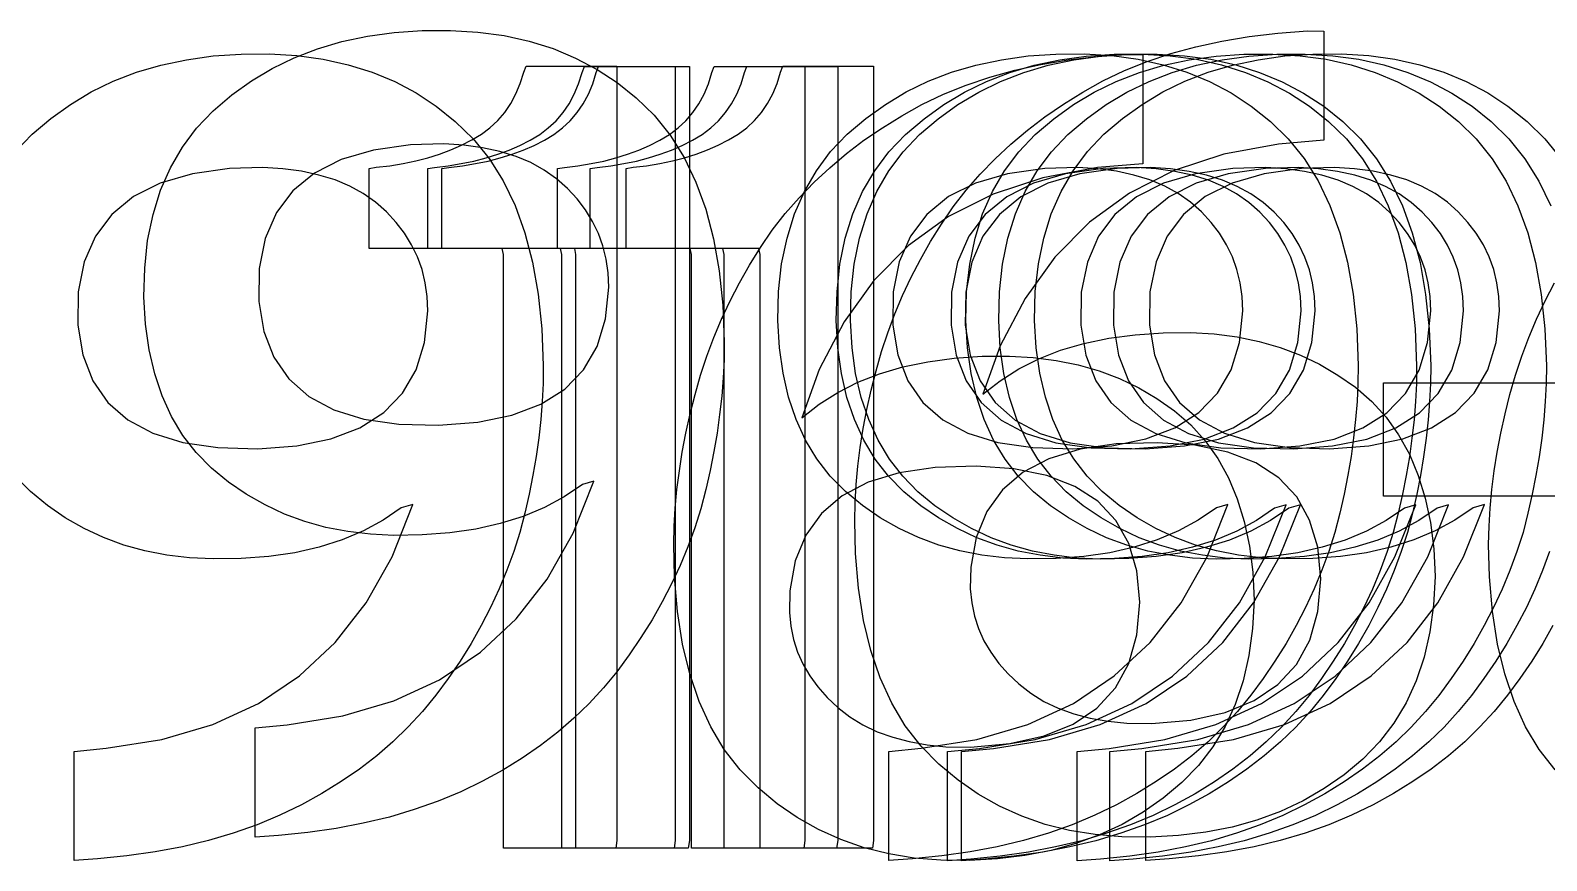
# Model space of a CAD drawing. Extents: x 1 to 47.7, y 0.2 to 35.
# Drawn here: x 42.5226 to 42.6546, y 8.5865 to 8.6587 of the extents above; entities that cross this region are included whole.
import ezdxf

# ---------------------------------------------------------------- set-up
doc = ezdxf.new("R2010")
doc.units = 0
doc.header["$MEASUREMENT"] = 0
for name, color, linetype in [('5_1___24__TARGET_LEDS___12', 7, 'CONTINUOUS'), ('6_2___8__INDEPENDENT_INPUT', 7, 'CONTINUOUS'), ('6_3___8__OPTOISO_INDEPENDE', 7, 'CONTINUOUS'), ('6_4___24__OPTOISO_INDEPEND', 7, 'CONTINUOUS'), ('6_5___8__INDEPENDENT_INPUT', 7, 'CONTINUOUS'), ('6_6___8__INDEPENDENT_INPUT', 7, 'CONTINUOUS'), ('6_7___8__OPTOISO_INDEPENDE', 7, 'CONTINUOUS'), ('6_8___8__OPTOISO_INDEPENDE', 7, 'CONTINUOUS')]:
    doc.layers.add(name, color=color, linetype=linetype)

msp = doc.modelspace()

# ---------------------------------------------------------------- linework, layer by layer
at = {"layer": '5_1___24__TARGET_LEDS___12'}
msp.add_lwpolyline([(42.65486, 8.61337), (42.65426, 8.61172), (42.65358, 8.6101), (42.65284, 8.6085), (42.65202, 8.60692), (42.65113, 8.60536), (42.65018, 8.60383), (42.64915, 8.60231), (42.64807, 8.60084), (42.64691, 8.59944), (42.64567, 8.59809), (42.64434, 8.59681), (42.64292, 8.59559), (42.64142, 8.59443), (42.63982, 8.59333), (42.63814, 8.5923), (42.63637, 8.59133), (42.63449, 8.59041), (42.63251, 8.58958), (42.63044, 8.58885), (42.62827, 8.58821), (42.626, 8.58767), (42.62363, 8.58721), (42.62116, 8.58686), (42.6186, 8.58659), (42.61656, 8.58647), (42.61656, 8.58698), (42.61656, 8.58802), (42.61656, 8.58944), (42.61656, 8.59106), (42.61656, 8.59269), (42.61656, 8.59417), (42.61656, 8.59532), (42.61656, 8.59596), (42.61936, 8.59623), (42.62422, 8.597), (42.62864, 8.59831), (42.63263, 8.60015), (42.63619, 8.60253), (42.63931, 8.60545), (42.642, 8.60891), (42.64425, 8.6129), (42.64607, 8.61743), (42.64507, 8.61715), (42.64348, 8.61607), (42.64176, 8.61515), (42.6399, 8.61437), (42.63791, 8.61374), (42.63578, 8.61326), (42.63352, 8.61293), (42.63112, 8.61275), (42.62867, 8.61271), (42.62662, 8.6128), (42.62464, 8.61304), (42.62273, 8.61341), (42.62089, 8.61392), (42.61913, 8.61457), (42.61743, 8.61536), (42.61581, 8.61629), (42.61425, 8.61736), (42.61277, 8.61856), (42.61145, 8.61992), (42.61029, 8.62141), (42.6093, 8.62306), (42.60848, 8.62485), (42.60783, 8.62678), (42.60734, 8.62886), (42.60703, 8.63109), (42.60689, 8.63346), (42.60695, 8.63598), (42.60722, 8.63838), (42.60768, 8.64063), (42.60834, 8.64274), (42.60919, 8.64469), (42.61024, 8.6465), (42.61148, 8.64816), (42.61291, 8.64967), (42.61453, 8.65103), (42.61625, 8.65227), (42.61806, 8.65335), (42.61998, 8.65428), (42.622, 8.65505), (42.62412, 8.65568), (42.62634, 8.65615), (42.62867, 8.65647), (42.6311, 8.65664), (42.63359, 8.65666), (42.63598, 8.65651), (42.63826, 8.6562), (42.64044, 8.65571), (42.64251, 8.65506), (42.64448, 8.65425), (42.64635, 8.65326), (42.64811, 8.65211), (42.64977, 8.65079), (42.65132, 8.64928), (42.65272, 8.64755), (42.65393, 8.64561), (42.65496, 8.64346)], dxfattribs=at)
for points in [[(42.58299, 8.58755), (42.58299, 8.58955), (42.58299, 8.59486), (42.58299, 8.60246), (42.58299, 8.61134), (42.58299, 8.62047), (42.58299, 8.62884), (42.58299, 8.63543), (42.58299, 8.63921), (42.58288, 8.63973), (42.58203, 8.63973), (42.58056, 8.63973), (42.57868, 8.63973), (42.57664, 8.63973), (42.57465, 8.63973), (42.57295, 8.63973), (42.57176, 8.63973), (42.57132, 8.63973), (42.57132, 8.64), (42.57132, 8.64071), (42.57132, 8.64174), (42.57132, 8.64293), (42.57132, 8.64416), (42.57132, 8.64529), (42.57132, 8.64618), (42.57132, 8.64669), (42.57192, 8.6468), (42.5731, 8.64694), (42.57424, 8.64712), (42.57534, 8.64735), (42.5764, 8.64762), (42.57742, 8.64794), (42.5784, 8.6483), (42.57934, 8.64871), (42.58024, 8.64917), (42.58107, 8.64966), (42.58182, 8.65023), (42.58249, 8.65086), (42.5831, 8.65156), (42.58363, 8.65233), (42.58408, 8.65317), (42.58446, 8.65408), (42.58476, 8.65506), (42.58496, 8.65557), (42.58554, 8.65557), (42.58655, 8.65557), (42.58783, 8.65557), (42.58923, 8.65557), (42.59059, 8.65557), (42.59175, 8.65557), (42.59256, 8.65557), (42.59287, 8.65557), (42.59287, 8.65297), (42.59287, 8.64605), (42.59287, 8.63613), (42.59287, 8.62456), (42.59287, 8.61265), (42.59287, 8.60174), (42.59287, 8.59316), (42.59287, 8.58823), (42.59277, 8.58755), (42.59205, 8.58755), (42.59081, 8.58755), (42.58922, 8.58755), (42.5875, 8.58755), (42.58582, 8.58755), (42.58438, 8.58755), (42.58337, 8.58755)], [(42.64737, 8.6343), (42.64731, 8.63555), (42.64714, 8.63675), (42.64686, 8.63789), (42.64647, 8.63899), (42.64597, 8.64004), (42.64535, 8.64104), (42.64462, 8.642), (42.64378, 8.6429), (42.64282, 8.64375), (42.64176, 8.6445), (42.64058, 8.64514), (42.63929, 8.64568), (42.63789, 8.64612), (42.63638, 8.64644), (42.63475, 8.64666), (42.63301, 8.64678), (42.63012, 8.64669), (42.62687, 8.64623), (42.62408, 8.64541), (42.62174, 8.64423), (42.61986, 8.6427), (42.61843, 8.6408), (42.61745, 8.63855), (42.61693, 8.63595), (42.61689, 8.63307), (42.61732, 8.63046), (42.6182, 8.62822), (42.6195, 8.62633), (42.62124, 8.62481), (42.62342, 8.62364), (42.62603, 8.62284), (42.62908, 8.6224), (42.63256, 8.62231), (42.63597, 8.62256), (42.63894, 8.62316), (42.64146, 8.62413), (42.64354, 8.62545), (42.64516, 8.62713), (42.64634, 8.62916), (42.64708, 8.63156)]]:
    msp.add_lwpolyline(points, close=True, dxfattribs=at)
at = {"layer": '6_2___8__INDEPENDENT_INPUT'}
for points in [[(42.64328, 8.62954), (42.64326, 8.62799), (42.64318, 8.62642), (42.64306, 8.62483), (42.64288, 8.62323), (42.64266, 8.62162), (42.64238, 8.61999), (42.64206, 8.61835), (42.64168, 8.6167), (42.64125, 8.61503), (42.64071, 8.61337), (42.64011, 8.61172), (42.63944, 8.6101), (42.63869, 8.6085), (42.63787, 8.60692), (42.63699, 8.60536), (42.63603, 8.60383), (42.635, 8.60231), (42.63392, 8.60084), (42.63277, 8.59944), (42.63152, 8.59809), (42.63019, 8.59681), (42.62878, 8.59559), (42.62727, 8.59443), (42.62568, 8.59333), (42.62399, 8.5923), (42.62222, 8.59133), (42.62034, 8.59041), (42.61837, 8.58958), (42.61629, 8.58885), (42.61412, 8.58821), (42.61185, 8.58767), (42.60948, 8.58721), (42.60702, 8.58686), (42.60445, 8.58659), (42.60242, 8.58647), (42.60242, 8.58698), (42.60242, 8.58802), (42.60242, 8.58944), (42.60242, 8.59106), (42.60242, 8.59269), (42.60242, 8.59417), (42.60242, 8.59532), (42.60242, 8.59596), (42.60521, 8.59623), (42.61007, 8.597), (42.6145, 8.59831), (42.61849, 8.60015), (42.62204, 8.60253), (42.62517, 8.60545), (42.62785, 8.60891), (42.6301, 8.6129), (42.63192, 8.61743), (42.63092, 8.61715), (42.62934, 8.61607), (42.62762, 8.61515), (42.62576, 8.61437), (42.62376, 8.61374), (42.62164, 8.61326), (42.61937, 8.61293), (42.61698, 8.61275), (42.61452, 8.61271), (42.61247, 8.6128), (42.61049, 8.61304), (42.60858, 8.61341), (42.60675, 8.61392), (42.60498, 8.61457), (42.60329, 8.61536), (42.60166, 8.61629), (42.60011, 8.61736), (42.59863, 8.61856), (42.5973, 8.61992), (42.59614, 8.62141), (42.59515, 8.62306), (42.59433, 8.62485), (42.59368, 8.62678), (42.5932, 8.62886), (42.59288, 8.63109), (42.59274, 8.63346), (42.59281, 8.63598), (42.59307, 8.63838), (42.59353, 8.64063), (42.59419, 8.64274), (42.59504, 8.64469), (42.59609, 8.6465), (42.59733, 8.64816), (42.59877, 8.64967), (42.60039, 8.65103), (42.6021, 8.65227), (42.60391, 8.65335), (42.60583, 8.65428), (42.60785, 8.65505), (42.60997, 8.65568), (42.6122, 8.65615), (42.61452, 8.65647), (42.61696, 8.65664), (42.61945, 8.65666), (42.62183, 8.65651), (42.62411, 8.6562), (42.62629, 8.65571), (42.62837, 8.65506), (42.63034, 8.65425), (42.6322, 8.65326), (42.63396, 8.65211), (42.63562, 8.65079), (42.63718, 8.64928), (42.63857, 8.64755), (42.63978, 8.64561), (42.64082, 8.64346), (42.64167, 8.6411), (42.64234, 8.63853), (42.64284, 8.63574), (42.64315, 8.63275)], [(42.56885, 8.58755), (42.56885, 8.58955), (42.56885, 8.59486), (42.56885, 8.60246), (42.56885, 8.61134), (42.56885, 8.62047), (42.56885, 8.62884), (42.56885, 8.63543), (42.56885, 8.63921), (42.56873, 8.63973), (42.56788, 8.63973), (42.56641, 8.63973), (42.56454, 8.63973), (42.56249, 8.63973), (42.56051, 8.63973), (42.5588, 8.63973), (42.55762, 8.63973), (42.55717, 8.63973), (42.55717, 8.64), (42.55717, 8.64071), (42.55717, 8.64174), (42.55717, 8.64293), (42.55717, 8.64416), (42.55717, 8.64529), (42.55717, 8.64618), (42.55717, 8.64669), (42.55777, 8.6468), (42.55896, 8.64694), (42.56009, 8.64712), (42.56119, 8.64735), (42.56225, 8.64762), (42.56327, 8.64794), (42.56425, 8.6483), (42.56519, 8.64871), (42.56609, 8.64917), (42.56692, 8.64966), (42.56767, 8.65023), (42.56835, 8.65086), (42.56895, 8.65156), (42.56948, 8.65233), (42.56993, 8.65317), (42.57031, 8.65408), (42.57061, 8.65506), (42.57081, 8.65557), (42.57139, 8.65557), (42.5724, 8.65557), (42.57368, 8.65557), (42.57508, 8.65557), (42.57644, 8.65557), (42.5776, 8.65557), (42.57842, 8.65557), (42.57872, 8.65557), (42.57872, 8.65297), (42.57872, 8.64605), (42.57872, 8.63613), (42.57872, 8.62456), (42.57872, 8.61265), (42.57872, 8.60174), (42.57872, 8.59316), (42.57872, 8.58823), (42.57862, 8.58755), (42.57791, 8.58755), (42.57666, 8.58755), (42.57508, 8.58755), (42.57335, 8.58755), (42.57167, 8.58755), (42.57023, 8.58755), (42.56923, 8.58755)], [(42.63322, 8.6343), (42.63316, 8.63555), (42.633, 8.63675), (42.63272, 8.63789), (42.63233, 8.63899), (42.63182, 8.64004), (42.6312, 8.64104), (42.63047, 8.642), (42.62963, 8.6429), (42.62868, 8.64375), (42.62761, 8.6445), (42.62644, 8.64514), (42.62515, 8.64568), (42.62375, 8.64612), (42.62223, 8.64644), (42.6206, 8.64666), (42.61886, 8.64678), (42.61597, 8.64669), (42.61272, 8.64623), (42.60993, 8.64541), (42.6076, 8.64423), (42.60571, 8.6427), (42.60428, 8.6408), (42.60331, 8.63855), (42.60278, 8.63595), (42.60274, 8.63307), (42.60318, 8.63046), (42.60405, 8.62822), (42.60536, 8.62633), (42.6071, 8.62481), (42.60927, 8.62364), (42.61188, 8.62284), (42.61493, 8.6224), (42.61841, 8.62231), (42.62183, 8.62256), (42.62479, 8.62316), (42.62731, 8.62413), (42.62939, 8.62545), (42.63102, 8.62713), (42.6322, 8.62916), (42.63293, 8.63156)]]:
    msp.add_lwpolyline(points, close=True, dxfattribs=at)
at = {"layer": '6_3___8__OPTOISO_INDEPENDE'}
for points in [[(42.58299, 8.63161), (42.58297, 8.63005), (42.58289, 8.62848), (42.58277, 8.62689), (42.58259, 8.6253), (42.58237, 8.62368), (42.58209, 8.62206), (42.58177, 8.62042), (42.5814, 8.61876), (42.58096, 8.61709), (42.58042, 8.61543), (42.57982, 8.61378), (42.57915, 8.61216), (42.5784, 8.61056), (42.57759, 8.60898), (42.5767, 8.60743), (42.57574, 8.60589), (42.57471, 8.60438), (42.57363, 8.6029), (42.57248, 8.6015), (42.57123, 8.60015), (42.5699, 8.59887), (42.56849, 8.59765), (42.56698, 8.59649), (42.56539, 8.5954), (42.5637, 8.59436), (42.56193, 8.59339), (42.56006, 8.59247), (42.55808, 8.59164), (42.556, 8.59091), (42.55383, 8.59027), (42.55156, 8.58973), (42.54919, 8.58928), (42.54673, 8.58892), (42.54417, 8.58865), (42.54213, 8.58853), (42.54213, 8.58904), (42.54213, 8.59009), (42.54213, 8.5915), (42.54213, 8.59312), (42.54213, 8.59475), (42.54213, 8.59623), (42.54213, 8.59738), (42.54213, 8.59803), (42.54492, 8.5983), (42.54978, 8.59906), (42.55421, 8.60037), (42.5582, 8.60221), (42.56175, 8.6046), (42.56488, 8.60751), (42.56756, 8.61097), (42.56982, 8.61496), (42.57163, 8.61949), (42.57064, 8.61921), (42.56905, 8.61813), (42.56733, 8.61721), (42.56547, 8.61643), (42.56348, 8.6158), (42.56135, 8.61532), (42.55908, 8.61499), (42.55669, 8.61481), (42.55423, 8.61477), (42.55218, 8.61487), (42.5502, 8.6151), (42.54829, 8.61547), (42.54646, 8.61598), (42.54469, 8.61663), (42.543, 8.61742), (42.54137, 8.61835), (42.53982, 8.61942), (42.53834, 8.62062), (42.53701, 8.62198), (42.53585, 8.62347), (42.53486, 8.62512), (42.53404, 8.62691), (42.53339, 8.62884), (42.53291, 8.63092), (42.5326, 8.63315), (42.53245, 8.63553), (42.53252, 8.63804), (42.53278, 8.64044), (42.53325, 8.64269), (42.5339, 8.6448), (42.53476, 8.64675), (42.5358, 8.64856), (42.53704, 8.65022), (42.53848, 8.65173), (42.5401, 8.6531), (42.54181, 8.65433), (42.54362, 8.65541), (42.54554, 8.65634), (42.54756, 8.65711), (42.54968, 8.65774), (42.55191, 8.65821), (42.55424, 8.65853), (42.55667, 8.6587), (42.55916, 8.65872), (42.56154, 8.65857), (42.56382, 8.65826), (42.566, 8.65778), (42.56808, 8.65713), (42.57005, 8.65631), (42.57191, 8.65532), (42.57367, 8.65417), (42.57533, 8.65285), (42.57689, 8.65134), (42.57828, 8.64961), (42.57949, 8.64767), (42.58053, 8.64552), (42.58138, 8.64316), (42.58205, 8.64059), (42.58255, 8.6378), (42.58286, 8.63481)], [(42.6449, 8.61119), (42.64476, 8.60871), (42.64444, 8.60637), (42.64393, 8.60417), (42.64324, 8.60211), (42.64236, 8.6002), (42.64129, 8.59843), (42.64004, 8.5968), (42.6386, 8.59531), (42.63698, 8.59395), (42.63524, 8.59274), (42.63339, 8.59167), (42.63144, 8.59076), (42.62938, 8.59), (42.62722, 8.5894), (42.62494, 8.58896), (42.62256, 8.58866), (42.62007, 8.58853), (42.61761, 8.58855), (42.6153, 8.58874), (42.61307, 8.5891), (42.61094, 8.58963), (42.60891, 8.59034), (42.60696, 8.59121), (42.60511, 8.59226), (42.60335, 8.59347), (42.60169, 8.59486), (42.60013, 8.59642), (42.59875, 8.5982), (42.59757, 8.60018), (42.59656, 8.60237), (42.59575, 8.60476), (42.59512, 8.60737), (42.59467, 8.61018), (42.59442, 8.6132), (42.59435, 8.61603), (42.59439, 8.6176), (42.59448, 8.6192), (42.59463, 8.6208), (42.59484, 8.62243), (42.5951, 8.62407), (42.59541, 8.62572), (42.59578, 8.6274), (42.59621, 8.62908), (42.59669, 8.63077), (42.59723, 8.63241), (42.59784, 8.63404), (42.59852, 8.63565), (42.59926, 8.63723), (42.60008, 8.63879), (42.60096, 8.64034), (42.60191, 8.64186), (42.60292, 8.64335), (42.60405, 8.64481), (42.60527, 8.64621), (42.60657, 8.64755), (42.60794, 8.64883), (42.60939, 8.65004), (42.61092, 8.6512), (42.61253, 8.6523), (42.61421, 8.65334), (42.61597, 8.65432), (42.61784, 8.65522), (42.61981, 8.65601), (42.62188, 8.6567), (42.62406, 8.6573), (42.62633, 8.65779), (42.62871, 8.65818), (42.63119, 8.65848), (42.63378, 8.65867), (42.63521, 8.65865), (42.63521, 8.65801), (42.63521, 8.65686), (42.63521, 8.65538), (42.63521, 8.65375), (42.63521, 8.65213), (42.63521, 8.65071), (42.63521, 8.64967), (42.63521, 8.64916), (42.63126, 8.64883), (42.6265, 8.64795), (42.62217, 8.64652), (42.61827, 8.64455), (42.61481, 8.64204), (42.61178, 8.63899), (42.60919, 8.6354), (42.60703, 8.63126), (42.60552, 8.62706), (42.60701, 8.62823), (42.60863, 8.62926), (42.61039, 8.63015), (42.61228, 8.63089), (42.61431, 8.63148), (42.61647, 8.63194), (42.61876, 8.63224), (42.6212, 8.63241), (42.62358, 8.63242), (42.62566, 8.6323), (42.62766, 8.63205), (42.62957, 8.63166), (42.63141, 8.63113), (42.63316, 8.63047), (42.63484, 8.62967), (42.63643, 8.62873), (42.63795, 8.62766), (42.63937, 8.62643), (42.64062, 8.62505), (42.64172, 8.62351), (42.64266, 8.62183), (42.64343, 8.62), (42.64404, 8.61802), (42.64449, 8.61589), (42.64477, 8.61361)], [(42.57293, 8.63637), (42.57287, 8.63761), (42.57271, 8.63881), (42.57243, 8.63996), (42.57204, 8.64105), (42.57153, 8.6421), (42.57092, 8.64311), (42.57019, 8.64406), (42.56934, 8.64497), (42.56839, 8.64581), (42.56732, 8.64656), (42.56615, 8.64721), (42.56486, 8.64774), (42.56346, 8.64818), (42.56194, 8.6485), (42.56031, 8.64873), (42.55858, 8.64884), (42.55568, 8.64875), (42.55244, 8.64829), (42.54964, 8.64747), (42.54731, 8.64629), (42.54542, 8.64476), (42.54399, 8.64287), (42.54302, 8.64062), (42.5425, 8.63801), (42.54245, 8.63513), (42.54289, 8.63252), (42.54376, 8.63028), (42.54507, 8.6284), (42.54681, 8.62687), (42.54899, 8.62571), (42.5516, 8.6249), (42.55464, 8.62446), (42.55812, 8.62437), (42.56154, 8.62462), (42.5645, 8.62523), (42.56703, 8.62619), (42.5691, 8.62751), (42.57073, 8.62919), (42.57191, 8.63122), (42.57264, 8.63362)], [(42.63493, 8.611), (42.63467, 8.61374), (42.63397, 8.61611), (42.63284, 8.61813), (42.63128, 8.61979), (42.62928, 8.62109), (42.62684, 8.62203), (42.62398, 8.62262), (42.62068, 8.62284), (42.61713, 8.62273), (42.61398, 8.62227), (42.61127, 8.62145), (42.60902, 8.62027), (42.60721, 8.61874), (42.60585, 8.61685), (42.60493, 8.6146), (42.60446, 8.612), (42.60442, 8.61011), (42.60454, 8.60891), (42.60479, 8.60776), (42.60514, 8.60666), (42.60561, 8.6056), (42.6062, 8.6046), (42.6069, 8.60364), (42.60772, 8.60272), (42.60865, 8.60185), (42.60969, 8.60104), (42.61083, 8.60033), (42.61207, 8.59974), (42.61342, 8.59925), (42.61486, 8.59888), (42.61641, 8.59861), (42.61806, 8.59844), (42.62019, 8.59841), (42.62363, 8.59871), (42.62661, 8.59937), (42.62913, 8.6004), (42.6312, 8.60179), (42.63282, 8.60355), (42.63398, 8.60567), (42.63468, 8.60815)]]:
    msp.add_lwpolyline(points, close=True, dxfattribs=at)
at = {"layer": '6_4___24__OPTOISO_INDEPEND'}
for points in [[(42.52128, 8.64817), (42.52272, 8.64968), (42.52434, 8.65105), (42.52605, 8.65228), (42.52786, 8.65336), (42.52978, 8.65429), (42.5318, 8.65507), (42.53392, 8.65569), (42.53615, 8.65616), (42.53847, 8.65649), (42.54091, 8.65666), (42.5434, 8.65667), (42.54578, 8.65652), (42.54806, 8.65621), (42.55024, 8.65573), (42.55232, 8.65508), (42.55429, 8.65426), (42.55615, 8.65328), (42.55791, 8.65212), (42.55957, 8.6508), (42.56113, 8.64929), (42.56252, 8.64756), (42.56373, 8.64563), (42.56477, 8.64347), (42.56562, 8.64111), (42.56629, 8.63854), (42.56679, 8.63576), (42.5671, 8.63276), (42.56723, 8.62956), (42.56721, 8.628), (42.56713, 8.62643), (42.56701, 8.62485), (42.56683, 8.62325), (42.56661, 8.62163), (42.56633, 8.62001), (42.56601, 8.61837), (42.56563, 8.61671), (42.5652, 8.61504), (42.56466, 8.61338), (42.56406, 8.61174), (42.56339, 8.61011), (42.56264, 8.60851), (42.56182, 8.60693), (42.56094, 8.60538), (42.55998, 8.60384), (42.55895, 8.60233), (42.55787, 8.60086), (42.55672, 8.59945), (42.55547, 8.59811), (42.55414, 8.59682), (42.55273, 8.5956), (42.55122, 8.59444), (42.54963, 8.59335), (42.54794, 8.59231), (42.54617, 8.59134), (42.54429, 8.59042), (42.54232, 8.5896), (42.54024, 8.58886), (42.53807, 8.58823), (42.5358, 8.58768), (42.53343, 8.58723), (42.53097, 8.58688), (42.52841, 8.58662), (42.52637, 8.5865), (42.52637, 8.587), (42.52637, 8.58805), (42.52637, 8.58947), (42.52637, 8.59108), (42.52637, 8.59271), (42.52637, 8.59419), (42.52637, 8.59533), (42.52637, 8.59598), (42.52916, 8.59625), (42.53402, 8.59701), (42.53845, 8.59832), (42.54244, 8.60016), (42.54599, 8.60254), (42.54912, 8.60546), (42.5518, 8.60892), (42.55406, 8.61291), (42.55587, 8.61745), (42.55487, 8.61716), (42.55329, 8.61609), (42.55157, 8.61516), (42.54971, 8.61438), (42.54771, 8.61375), (42.54559, 8.61327), (42.54332, 8.61294), (42.54093, 8.61276), (42.53847, 8.61273), (42.53642, 8.61282), (42.53444, 8.61305), (42.53253, 8.61342), (42.5307, 8.61393), (42.52893, 8.61458), (42.52724, 8.61537), (42.52561, 8.6163), (42.52406, 8.61737), (42.52258, 8.61858), (42.52125, 8.61993)], [(42.64039, 8.61819), (42.64039, 8.62805), (42.66393, 8.62805), (42.66393, 8.61819), (42.64039, 8.61819)]]:
    msp.add_lwpolyline(points, dxfattribs=at)
for points in [[(42.62914, 8.60914), (42.629, 8.60666), (42.62868, 8.60432), (42.62817, 8.60212), (42.62748, 8.60006), (42.6266, 8.59815), (42.62553, 8.59638), (42.62428, 8.59475), (42.62284, 8.59326), (42.62122, 8.59191), (42.61948, 8.59069), (42.61763, 8.58962), (42.61568, 8.58872), (42.61362, 8.58796), (42.61146, 8.58736), (42.60918, 8.58692), (42.6068, 8.58663), (42.60431, 8.58649), (42.60185, 8.58651), (42.59954, 8.5867), (42.59731, 8.58706), (42.59518, 8.58759), (42.59314, 8.5883), (42.5912, 8.58917), (42.58935, 8.59022), (42.58759, 8.59143), (42.58593, 8.59282), (42.58437, 8.59438), (42.58299, 8.59615), (42.58181, 8.59813), (42.5808, 8.60032), (42.57999, 8.60272), (42.57936, 8.60532), (42.57891, 8.60814), (42.57866, 8.61116), (42.57859, 8.61399), (42.57863, 8.61557), (42.57872, 8.61715), (42.57887, 8.61876), (42.57908, 8.62038), (42.57934, 8.62202), (42.57965, 8.62368), (42.58002, 8.62535), (42.58045, 8.62704), (42.58093, 8.62872), (42.58147, 8.63037), (42.58208, 8.63199), (42.58276, 8.6336), (42.5835, 8.63519), (42.58432, 8.63675), (42.5852, 8.63829), (42.58614, 8.63982), (42.58716, 8.64132), (42.58829, 8.64277), (42.58951, 8.64416), (42.59081, 8.6455), (42.59218, 8.64677), (42.59363, 8.64799), (42.59516, 8.64915), (42.59677, 8.65025), (42.59845, 8.65129), (42.60021, 8.65227), (42.60208, 8.65317), (42.60405, 8.65396), (42.60612, 8.65466), (42.6083, 8.65525), (42.61057, 8.65574), (42.61295, 8.65614), (42.61543, 8.65643), (42.61802, 8.65662), (42.61945, 8.65661), (42.61945, 8.65596), (42.61945, 8.65481), (42.61945, 8.65333), (42.61945, 8.6517), (42.61945, 8.65008), (42.61945, 8.64867), (42.61945, 8.64762), (42.61945, 8.64711), (42.6155, 8.64678), (42.61074, 8.6459), (42.60641, 8.64447), (42.60251, 8.64251), (42.59905, 8.64), (42.59602, 8.63694), (42.59343, 8.63335), (42.59126, 8.62922), (42.58976, 8.62501), (42.59125, 8.62619), (42.59287, 8.62721), (42.59463, 8.6281), (42.59652, 8.62884), (42.59855, 8.62944), (42.60071, 8.62989), (42.603, 8.6302), (42.60544, 8.63036), (42.60782, 8.63037), (42.6099, 8.63025), (42.6119, 8.63), (42.61381, 8.62961), (42.61565, 8.62908), (42.6174, 8.62842), (42.61908, 8.62762), (42.62067, 8.62668), (42.62219, 8.62561), (42.62361, 8.62439), (42.62486, 8.623), (42.62596, 8.62146), (42.6269, 8.61978), (42.62767, 8.61795), (42.62828, 8.61597), (42.62873, 8.61384), (42.62901, 8.61157)], [(42.55717, 8.63432), (42.55711, 8.63556), (42.55695, 8.63676), (42.55667, 8.63791), (42.55628, 8.63901), (42.55577, 8.64006), (42.55515, 8.64106), (42.55442, 8.64201), (42.55358, 8.64292), (42.55263, 8.64377), (42.55156, 8.64451), (42.55039, 8.64516), (42.5491, 8.6457), (42.5477, 8.64613), (42.54618, 8.64646), (42.54455, 8.64668), (42.54281, 8.64679), (42.53992, 8.6467), (42.53668, 8.64624), (42.53388, 8.64542), (42.53155, 8.64425), (42.52966, 8.64271), (42.52823, 8.64082), (42.52726, 8.63857), (42.52673, 8.63596), (42.52669, 8.63308), (42.52713, 8.63048), (42.528, 8.62823), (42.52931, 8.62635), (42.53105, 8.62482), (42.53322, 8.62366), (42.53583, 8.62285), (42.53888, 8.62241), (42.54236, 8.62232), (42.54578, 8.62257), (42.54874, 8.62318), (42.55126, 8.62414), (42.55334, 8.62546), (42.55497, 8.62714), (42.55615, 8.62918), (42.55688, 8.63157)], [(42.61917, 8.60895), (42.61891, 8.61169), (42.61821, 8.61406), (42.61708, 8.61608), (42.61551, 8.61774), (42.61352, 8.61904), (42.61108, 8.61998), (42.60822, 8.62057), (42.60492, 8.62079), (42.60137, 8.62068), (42.59822, 8.62022), (42.59551, 8.6194), (42.59326, 8.61822), (42.59145, 8.61669), (42.59009, 8.6148), (42.58917, 8.61255), (42.5887, 8.60995), (42.58866, 8.60806), (42.58878, 8.60687), (42.58903, 8.60571), (42.58938, 8.60461), (42.58985, 8.60355), (42.59044, 8.60255), (42.59114, 8.60159), (42.59196, 8.60068), (42.59289, 8.5998), (42.59393, 8.59899), (42.59507, 8.59829), (42.59631, 8.59769), (42.59766, 8.59721), (42.5991, 8.59683), (42.60065, 8.59656), (42.6023, 8.59639), (42.60443, 8.59636), (42.60787, 8.59666), (42.61085, 8.59733), (42.61337, 8.59835), (42.61544, 8.59975), (42.61706, 8.6015), (42.61822, 8.60362), (42.61892, 8.60611)]]:
    msp.add_lwpolyline(points, close=True, dxfattribs=at)
at = {"layer": '6_5___8__INDEPENDENT_INPUT'}
for points in [[(42.64452, 8.62954), (42.64449, 8.62799), (42.64442, 8.62642), (42.64429, 8.62483), (42.64412, 8.62323), (42.64389, 8.62162), (42.64362, 8.61999), (42.64329, 8.61835), (42.64292, 8.6167), (42.64248, 8.61503), (42.64195, 8.61337), (42.64134, 8.61172), (42.64067, 8.6101), (42.63992, 8.6085), (42.63911, 8.60692), (42.63822, 8.60536), (42.63727, 8.60383), (42.63624, 8.60231), (42.63516, 8.60084), (42.634, 8.59944), (42.63276, 8.59809), (42.63143, 8.59681), (42.63001, 8.59559), (42.6285, 8.59443), (42.62691, 8.59333), (42.62523, 8.5923), (42.62346, 8.59133), (42.62158, 8.59041), (42.6196, 8.58958), (42.61753, 8.58885), (42.61535, 8.58821), (42.61308, 8.58767), (42.61072, 8.58721), (42.60825, 8.58686), (42.60569, 8.58659), (42.60365, 8.58647), (42.60365, 8.58698), (42.60365, 8.58802), (42.60365, 8.58944), (42.60365, 8.59106), (42.60365, 8.59269), (42.60365, 8.59417), (42.60365, 8.59532), (42.60365, 8.59596), (42.60645, 8.59623), (42.61131, 8.597), (42.61573, 8.59831), (42.61972, 8.60015), (42.62328, 8.60253), (42.6264, 8.60545), (42.62909, 8.60891), (42.63134, 8.6129), (42.63316, 8.61743), (42.63216, 8.61715), (42.63057, 8.61607), (42.62885, 8.61515), (42.62699, 8.61437), (42.625, 8.61374), (42.62287, 8.61326), (42.62061, 8.61293), (42.61821, 8.61275), (42.61575, 8.61271), (42.6137, 8.6128), (42.61173, 8.61304), (42.60982, 8.61341), (42.60798, 8.61392), (42.60622, 8.61457), (42.60452, 8.61536), (42.6029, 8.61629), (42.60134, 8.61736), (42.59986, 8.61856), (42.59854, 8.61992), (42.59738, 8.62141), (42.59639, 8.62306), (42.59557, 8.62485), (42.59491, 8.62678), (42.59443, 8.62886), (42.59412, 8.63109), (42.59398, 8.63346), (42.59404, 8.63598), (42.59431, 8.63838), (42.59477, 8.64063), (42.59543, 8.64274), (42.59628, 8.64469), (42.59733, 8.6465), (42.59857, 8.64816), (42.6, 8.64967), (42.60162, 8.65103), (42.60333, 8.65227), (42.60515, 8.65335), (42.60706, 8.65428), (42.60908, 8.65505), (42.61121, 8.65568), (42.61343, 8.65615), (42.61576, 8.65647), (42.61819, 8.65664), (42.62068, 8.65666), (42.62307, 8.65651), (42.62535, 8.6562), (42.62753, 8.65571), (42.6296, 8.65506), (42.63157, 8.65425), (42.63344, 8.65326), (42.6352, 8.65211), (42.63685, 8.65079), (42.63841, 8.64928), (42.6398, 8.64755), (42.64102, 8.64561), (42.64205, 8.64346), (42.6429, 8.6411), (42.64358, 8.63853), (42.64407, 8.63574), (42.64439, 8.63275)], [(42.57008, 8.58755), (42.57008, 8.58955), (42.57008, 8.59486), (42.57008, 8.60246), (42.57008, 8.61134), (42.57008, 8.62047), (42.57008, 8.62884), (42.57008, 8.63543), (42.57008, 8.63921), (42.56997, 8.63973), (42.56912, 8.63973), (42.56765, 8.63973), (42.56577, 8.63973), (42.56373, 8.63973), (42.56174, 8.63973), (42.56004, 8.63973), (42.55885, 8.63973), (42.5584, 8.63973), (42.5584, 8.64), (42.5584, 8.64071), (42.5584, 8.64174), (42.5584, 8.64293), (42.5584, 8.64416), (42.5584, 8.64529), (42.5584, 8.64618), (42.5584, 8.64669), (42.55901, 8.6468), (42.56019, 8.64694), (42.56133, 8.64712), (42.56243, 8.64735), (42.56349, 8.64762), (42.56451, 8.64794), (42.56549, 8.6483), (42.56643, 8.64871), (42.56733, 8.64917), (42.56815, 8.64966), (42.5689, 8.65023), (42.56958, 8.65086), (42.57019, 8.65156), (42.57071, 8.65233), (42.57117, 8.65317), (42.57154, 8.65408), (42.57185, 8.65506), (42.57205, 8.65557), (42.57263, 8.65557), (42.57363, 8.65557), (42.57492, 8.65557), (42.57631, 8.65557), (42.57767, 8.65557), (42.57884, 8.65557), (42.57965, 8.65557), (42.57996, 8.65557), (42.57996, 8.65297), (42.57996, 8.64605), (42.57996, 8.63613), (42.57996, 8.62456), (42.57996, 8.61265), (42.57996, 8.60174), (42.57996, 8.59316), (42.57996, 8.58823), (42.57986, 8.58755), (42.57914, 8.58755), (42.5779, 8.58755), (42.57631, 8.58755), (42.57458, 8.58755), (42.5729, 8.58755), (42.57146, 8.58755), (42.57046, 8.58755)], [(42.63445, 8.6343), (42.6344, 8.63555), (42.63423, 8.63675), (42.63395, 8.63789), (42.63356, 8.63899), (42.63306, 8.64004), (42.63244, 8.64104), (42.63171, 8.642), (42.63087, 8.6429), (42.62991, 8.64375), (42.62885, 8.6445), (42.62767, 8.64514), (42.62638, 8.64568), (42.62498, 8.64612), (42.62347, 8.64644), (42.62184, 8.64666), (42.6201, 8.64678), (42.61721, 8.64669), (42.61396, 8.64623), (42.61117, 8.64541), (42.60883, 8.64423), (42.60695, 8.6427), (42.60552, 8.6408), (42.60454, 8.63855), (42.60402, 8.63595), (42.60398, 8.63307), (42.60441, 8.63046), (42.60528, 8.62822), (42.60659, 8.62633), (42.60833, 8.62481), (42.61051, 8.62364), (42.61312, 8.62284), (42.61616, 8.6224), (42.61965, 8.62231), (42.62306, 8.62256), (42.62603, 8.62316), (42.62855, 8.62413), (42.63062, 8.62545), (42.63225, 8.62713), (42.63343, 8.62916), (42.63417, 8.63156)]]:
    msp.add_lwpolyline(points, close=True, dxfattribs=at)
at = {"layer": '6_6___8__INDEPENDENT_INPUT'}
for points in [[(42.6382, 8.62956), (42.63817, 8.628), (42.6381, 8.62643), (42.63797, 8.62485), (42.6378, 8.62325), (42.63758, 8.62163), (42.6373, 8.62001), (42.63698, 8.61837), (42.6366, 8.61671), (42.63616, 8.61504), (42.63563, 8.61338), (42.63503, 8.61174), (42.63436, 8.61011), (42.63361, 8.60851), (42.6328, 8.60693), (42.63191, 8.60538), (42.63095, 8.60384), (42.62993, 8.60233), (42.62885, 8.60086), (42.62769, 8.59945), (42.62645, 8.59811), (42.62512, 8.59682), (42.6237, 8.5956), (42.62219, 8.59444), (42.6206, 8.59335), (42.61892, 8.59231), (42.61715, 8.59134), (42.61527, 8.59042), (42.61329, 8.5896), (42.61122, 8.58886), (42.60904, 8.58823), (42.60677, 8.58768), (42.6044, 8.58723), (42.60193, 8.58688), (42.59937, 8.58662), (42.59733, 8.5865), (42.59733, 8.587), (42.59733, 8.58805), (42.59733, 8.58947), (42.59733, 8.59108), (42.59733, 8.59271), (42.59733, 8.59419), (42.59733, 8.59533), (42.59733, 8.59598), (42.60013, 8.59625), (42.60499, 8.59701), (42.60942, 8.59832), (42.61341, 8.60016), (42.61696, 8.60254), (42.62009, 8.60546), (42.62277, 8.60892), (42.62503, 8.61291), (42.62685, 8.61745), (42.62585, 8.61716), (42.62426, 8.61609), (42.62254, 8.61516), (42.62068, 8.61438), (42.61869, 8.61375), (42.61656, 8.61327), (42.61429, 8.61294), (42.61189, 8.61276), (42.60943, 8.61273), (42.60739, 8.61282), (42.60541, 8.61305), (42.6035, 8.61342), (42.60167, 8.61393), (42.5999, 8.61458), (42.59821, 8.61537), (42.59658, 8.6163), (42.59503, 8.61737), (42.59355, 8.61858), (42.59222, 8.61993), (42.59106, 8.62143), (42.59007, 8.62307), (42.58925, 8.62486), (42.5886, 8.62679), (42.58812, 8.62888), (42.5878, 8.6311), (42.58766, 8.63348), (42.58772, 8.63599), (42.58799, 8.63839), (42.58846, 8.64065), (42.58911, 8.64275), (42.58997, 8.6447), (42.59101, 8.64651), (42.59225, 8.64817), (42.59369, 8.64968), (42.59531, 8.65105), (42.59702, 8.65228), (42.59883, 8.65336), (42.60075, 8.65429), (42.60277, 8.65507), (42.60489, 8.65569), (42.60712, 8.65616), (42.60945, 8.65649), (42.61188, 8.65666), (42.61437, 8.65667), (42.61675, 8.65652), (42.61903, 8.65621), (42.62121, 8.65573), (42.62328, 8.65508), (42.62525, 8.65426), (42.62712, 8.65328), (42.62888, 8.65212), (42.63055, 8.6508), (42.6321, 8.64929), (42.6335, 8.64756), (42.63471, 8.64563), (42.63574, 8.64347), (42.63659, 8.64111), (42.63726, 8.63854), (42.63775, 8.63576), (42.63807, 8.63276)], [(42.56377, 8.58757), (42.56377, 8.58956), (42.56377, 8.59487), (42.56377, 8.60247), (42.56377, 8.61135), (42.56377, 8.62048), (42.56377, 8.62885), (42.56377, 8.63543), (42.56377, 8.63921), (42.56366, 8.63973), (42.56281, 8.63973), (42.56134, 8.63973), (42.55946, 8.63973), (42.55741, 8.63973), (42.55542, 8.63973), (42.55372, 8.63973), (42.55253, 8.63973), (42.55208, 8.63973), (42.55208, 8.64), (42.55208, 8.64071), (42.55208, 8.64174), (42.55208, 8.64293), (42.55208, 8.64416), (42.55208, 8.64529), (42.55208, 8.64618), (42.55208, 8.64669), (42.55269, 8.64681), (42.55387, 8.64694), (42.55502, 8.64713), (42.55612, 8.64736), (42.55718, 8.64763), (42.5582, 8.64795), (42.55917, 8.64832), (42.56011, 8.64873), (42.56101, 8.64918), (42.56184, 8.64968), (42.56259, 8.65024), (42.56327, 8.65087), (42.56387, 8.65157), (42.5644, 8.65235), (42.56485, 8.65319), (42.56523, 8.6541), (42.56554, 8.65508), (42.56574, 8.6556), (42.56632, 8.6556), (42.56732, 8.6556), (42.5686, 8.6556), (42.57, 8.6556), (42.57136, 8.6556), (42.57252, 8.6556), (42.57333, 8.6556), (42.57364, 8.6556), (42.57364, 8.653), (42.57364, 8.64607), (42.57364, 8.63616), (42.57364, 8.62458), (42.57364, 8.61267), (42.57364, 8.60176), (42.57364, 8.59317), (42.57364, 8.58824), (42.57354, 8.58757), (42.57282, 8.58757), (42.57158, 8.58757), (42.57, 8.58757), (42.56827, 8.58757), (42.56659, 8.58757), (42.56516, 8.58757), (42.56415, 8.58757)], [(42.62815, 8.63432), (42.62809, 8.63556), (42.62792, 8.63676), (42.62764, 8.63791), (42.62725, 8.63901), (42.62674, 8.64006), (42.62613, 8.64106), (42.6254, 8.64201), (42.62456, 8.64292), (42.6236, 8.64377), (42.62253, 8.64451), (42.62136, 8.64516), (42.62006, 8.6457), (42.61866, 8.64613), (42.61715, 8.64646), (42.61553, 8.64668), (42.61379, 8.64679), (42.6109, 8.6467), (42.60765, 8.64624), (42.60486, 8.64542), (42.60252, 8.64425), (42.60063, 8.64271), (42.5992, 8.64082), (42.59823, 8.63857), (42.59771, 8.63596), (42.59767, 8.63308), (42.5981, 8.63048), (42.59897, 8.62823), (42.60028, 8.62635), (42.60202, 8.62482), (42.6042, 8.62366), (42.60681, 8.62285), (42.60985, 8.62241), (42.61334, 8.62232), (42.61675, 8.62257), (42.61971, 8.62318), (42.62223, 8.62414), (42.62431, 8.62546), (42.62593, 8.62714), (42.62712, 8.62918), (42.62785, 8.63157)]]:
    msp.add_lwpolyline(points, close=True, dxfattribs=at)
msp.add_lwpolyline([(42.65534, 8.59438), (42.65397, 8.59615), (42.65278, 8.59813), (42.65177, 8.60032), (42.65096, 8.60272), (42.65033, 8.60532), (42.64988, 8.60814), (42.64962, 8.61116), (42.64955, 8.61399), (42.64959, 8.61557), (42.64969, 8.61715), (42.64984, 8.61876), (42.65004, 8.62038), (42.6503, 8.62202), (42.65062, 8.62368), (42.65099, 8.62535), (42.65141, 8.62704), (42.65189, 8.62872), (42.65244, 8.63037), (42.65305, 8.63199), (42.65373, 8.6336), (42.65448, 8.63519), (42.65529, 8.63675)], dxfattribs=at)
at = {"layer": '6_7___8__OPTOISO_INDEPENDE'}
msp.add_lwpolyline([(42.65515, 8.60693), (42.65427, 8.60538), (42.65331, 8.60384), (42.65228, 8.60233), (42.6512, 8.60086), (42.65005, 8.59945), (42.6488, 8.59811), (42.64747, 8.59682), (42.64605, 8.5956), (42.64455, 8.59444), (42.64296, 8.59335), (42.64127, 8.59231), (42.6395, 8.59134), (42.63762, 8.59042), (42.63565, 8.5896), (42.63357, 8.58886), (42.6314, 8.58823), (42.62913, 8.58768), (42.62676, 8.58723), (42.6243, 8.58688), (42.62173, 8.58662), (42.6197, 8.5865), (42.6197, 8.587), (42.6197, 8.58805), (42.6197, 8.58947), (42.6197, 8.59108), (42.6197, 8.59271), (42.6197, 8.59419), (42.6197, 8.59533), (42.6197, 8.59598), (42.62249, 8.59625), (42.62735, 8.59701), (42.63178, 8.59832), (42.63577, 8.60016), (42.63932, 8.60254), (42.64245, 8.60546), (42.64513, 8.60892), (42.64738, 8.61291), (42.6492, 8.61745), (42.6482, 8.61716), (42.64662, 8.61609), (42.64489, 8.61516), (42.64304, 8.61438), (42.64104, 8.61375), (42.63892, 8.61327), (42.63665, 8.61294), (42.63426, 8.61276), (42.6318, 8.61273), (42.62975, 8.61282), (42.62777, 8.61305), (42.62586, 8.61342), (42.62403, 8.61393), (42.62226, 8.61458), (42.62057, 8.61537), (42.61894, 8.6163), (42.61739, 8.61737), (42.61591, 8.61858), (42.61458, 8.61993), (42.61342, 8.62143), (42.61243, 8.62307), (42.61161, 8.62486), (42.61096, 8.62679), (42.61048, 8.62888), (42.61016, 8.6311), (42.61002, 8.63348), (42.61008, 8.63599), (42.61035, 8.63839), (42.61081, 8.64065), (42.61147, 8.64275), (42.61232, 8.6447), (42.61337, 8.64651), (42.61461, 8.64817), (42.61605, 8.64968), (42.61767, 8.65105), (42.61938, 8.65228), (42.62119, 8.65336), (42.62311, 8.65429), (42.62513, 8.65507), (42.62725, 8.65569), (42.62948, 8.65616), (42.6318, 8.65649), (42.63424, 8.65666), (42.63673, 8.65667), (42.63911, 8.65652), (42.64139, 8.65621), (42.64357, 8.65573), (42.64564, 8.65508), (42.64761, 8.65426), (42.64948, 8.65328), (42.65124, 8.65212), (42.6529, 8.6508), (42.65446, 8.64929), (42.65585, 8.64756)], dxfattribs=at)
for points in [[(42.58613, 8.58757), (42.58613, 8.58956), (42.58613, 8.59487), (42.58613, 8.60247), (42.58613, 8.61135), (42.58613, 8.62048), (42.58613, 8.62885), (42.58613, 8.63543), (42.58613, 8.63921), (42.58601, 8.63973), (42.58516, 8.63973), (42.58369, 8.63973), (42.58182, 8.63973), (42.57977, 8.63973), (42.57779, 8.63973), (42.57608, 8.63973), (42.5749, 8.63973), (42.57445, 8.63973), (42.57445, 8.64), (42.57445, 8.64071), (42.57445, 8.64174), (42.57445, 8.64293), (42.57445, 8.64416), (42.57445, 8.64529), (42.57445, 8.64618), (42.57445, 8.64669), (42.57505, 8.64681), (42.57623, 8.64694), (42.57737, 8.64713), (42.57847, 8.64736), (42.57953, 8.64763), (42.58055, 8.64795), (42.58153, 8.64832), (42.58247, 8.64873), (42.58337, 8.64918), (42.5842, 8.64968), (42.58495, 8.65024), (42.58563, 8.65087), (42.58623, 8.65157), (42.58676, 8.65235), (42.58721, 8.65319), (42.58759, 8.6541), (42.58789, 8.65508), (42.58809, 8.6556), (42.58867, 8.6556), (42.58968, 8.6556), (42.59096, 8.6556), (42.59236, 8.6556), (42.59372, 8.6556), (42.59488, 8.6556), (42.5957, 8.6556), (42.596, 8.6556), (42.596, 8.653), (42.596, 8.64607), (42.596, 8.63616), (42.596, 8.62458), (42.596, 8.61267), (42.596, 8.60176), (42.596, 8.59317), (42.596, 8.58824), (42.5959, 8.58757), (42.59519, 8.58757), (42.59394, 8.58757), (42.59236, 8.58757), (42.59063, 8.58757), (42.58895, 8.58757), (42.58751, 8.58757), (42.58651, 8.58757)], [(42.6505, 8.63432), (42.65044, 8.63556), (42.65028, 8.63676), (42.65, 8.63791), (42.64961, 8.63901), (42.6491, 8.64006), (42.64848, 8.64106), (42.64775, 8.64201), (42.64691, 8.64292), (42.64596, 8.64377), (42.64489, 8.64451), (42.64372, 8.64516), (42.64243, 8.6457), (42.64103, 8.64613), (42.63951, 8.64646), (42.63788, 8.64668), (42.63614, 8.64679), (42.63325, 8.6467), (42.63, 8.64624), (42.62721, 8.64542), (42.62488, 8.64425), (42.62299, 8.64271), (42.62156, 8.64082), (42.62059, 8.63857), (42.62006, 8.63596), (42.62002, 8.63308), (42.62046, 8.63048), (42.62133, 8.62823), (42.62264, 8.62635), (42.62438, 8.62482), (42.62655, 8.62366), (42.62916, 8.62285), (42.63221, 8.62241), (42.63569, 8.62232), (42.63911, 8.62257), (42.64207, 8.62318), (42.64459, 8.62414), (42.64667, 8.62546), (42.6483, 8.62714), (42.64948, 8.62918), (42.65021, 8.63157)]]:
    msp.add_lwpolyline(points, close=True, dxfattribs=at)
at = {"layer": '6_8___8__OPTOISO_INDEPENDE'}
for points in [[(42.65458, 8.62954), (42.65456, 8.62799), (42.65448, 8.62642), (42.65436, 8.62483), (42.65418, 8.62323), (42.65395, 8.62162), (42.65368, 8.61999), (42.65336, 8.61835), (42.65298, 8.6167), (42.65255, 8.61503), (42.65201, 8.61337), (42.65141, 8.61172), (42.65073, 8.6101), (42.64999, 8.6085), (42.64917, 8.60692), (42.64829, 8.60536), (42.64733, 8.60383), (42.6463, 8.60231), (42.64522, 8.60084), (42.64406, 8.59944), (42.64282, 8.59809), (42.64149, 8.59681), (42.64007, 8.59559), (42.63857, 8.59443), (42.63697, 8.59333), (42.63529, 8.5923), (42.63352, 8.59133), (42.63164, 8.59041), (42.62966, 8.58958), (42.62759, 8.58885), (42.62542, 8.58821), (42.62315, 8.58767), (42.62078, 8.58721), (42.61832, 8.58686), (42.61575, 8.58659), (42.61372, 8.58647), (42.61372, 8.58698), (42.61372, 8.58802), (42.61372, 8.58944), (42.61372, 8.59106), (42.61372, 8.59269), (42.61372, 8.59417), (42.61372, 8.59532), (42.61372, 8.59596), (42.61651, 8.59623), (42.62137, 8.597), (42.62579, 8.59831), (42.62979, 8.60015), (42.63334, 8.60253), (42.63646, 8.60545), (42.63915, 8.60891), (42.6414, 8.6129), (42.64322, 8.61743), (42.64222, 8.61715), (42.64064, 8.61607), (42.63891, 8.61515), (42.63706, 8.61437), (42.63506, 8.61374), (42.63293, 8.61326), (42.63067, 8.61293), (42.62827, 8.61275), (42.62582, 8.61271), (42.62377, 8.6128), (42.62179, 8.61304), (42.61988, 8.61341), (42.61805, 8.61392), (42.61628, 8.61457), (42.61459, 8.61536), (42.61296, 8.61629), (42.6114, 8.61736), (42.60993, 8.61856), (42.6086, 8.61992), (42.60744, 8.62141), (42.60645, 8.62306), (42.60563, 8.62485), (42.60498, 8.62678), (42.6045, 8.62886), (42.60418, 8.63109), (42.60404, 8.63346), (42.6041, 8.63598), (42.60437, 8.63838), (42.60483, 8.64063), (42.60549, 8.64274), (42.60634, 8.64469), (42.60739, 8.6465), (42.60863, 8.64816), (42.61006, 8.64967), (42.61169, 8.65103), (42.6134, 8.65227), (42.61521, 8.65335), (42.61713, 8.65428), (42.61915, 8.65505), (42.62127, 8.65568), (42.62349, 8.65615), (42.62582, 8.65647), (42.62825, 8.65664), (42.63075, 8.65666), (42.63313, 8.65651), (42.63541, 8.6562), (42.63759, 8.65571), (42.63966, 8.65506), (42.64163, 8.65425), (42.6435, 8.65326), (42.64526, 8.65211), (42.64692, 8.65079), (42.64848, 8.64928), (42.64987, 8.64755), (42.65108, 8.64561), (42.65211, 8.64346), (42.65297, 8.6411), (42.65364, 8.63853), (42.65414, 8.63574), (42.65445, 8.63275)], [(42.58015, 8.58755), (42.58015, 8.58955), (42.58015, 8.59486), (42.58015, 8.60246), (42.58015, 8.61134), (42.58015, 8.62047), (42.58015, 8.62884), (42.58015, 8.63543), (42.58015, 8.63921), (42.58003, 8.63973), (42.57918, 8.63973), (42.57771, 8.63973), (42.57584, 8.63973), (42.57379, 8.63973), (42.57181, 8.63973), (42.5701, 8.63973), (42.56891, 8.63973), (42.56847, 8.63973), (42.56847, 8.64), (42.56847, 8.64071), (42.56847, 8.64174), (42.56847, 8.64293), (42.56847, 8.64416), (42.56847, 8.64529), (42.56847, 8.64618), (42.56847, 8.64669), (42.56907, 8.6468), (42.57025, 8.64694), (42.57139, 8.64712), (42.57249, 8.64735), (42.57355, 8.64762), (42.57457, 8.64794), (42.57555, 8.6483), (42.57649, 8.64871), (42.57739, 8.64917), (42.57822, 8.64966), (42.57897, 8.65023), (42.57965, 8.65086), (42.58025, 8.65156), (42.58078, 8.65233), (42.58123, 8.65317), (42.58161, 8.65408), (42.58191, 8.65506), (42.58211, 8.65557), (42.58269, 8.65557), (42.5837, 8.65557), (42.58498, 8.65557), (42.58638, 8.65557), (42.58774, 8.65557), (42.5889, 8.65557), (42.58971, 8.65557), (42.59002, 8.65557), (42.59002, 8.65297), (42.59002, 8.64605), (42.59002, 8.63613), (42.59002, 8.62456), (42.59002, 8.61265), (42.59002, 8.60174), (42.59002, 8.59316), (42.59002, 8.58823), (42.58992, 8.58755), (42.58921, 8.58755), (42.58796, 8.58755), (42.58638, 8.58755), (42.58465, 8.58755), (42.58297, 8.58755), (42.58153, 8.58755), (42.58052, 8.58755)], [(42.64452, 8.6343), (42.64446, 8.63555), (42.64429, 8.63675), (42.64402, 8.63789), (42.64362, 8.63899), (42.64312, 8.64004), (42.6425, 8.64104), (42.64177, 8.642), (42.64093, 8.6429), (42.63998, 8.64375), (42.63891, 8.6445), (42.63774, 8.64514), (42.63645, 8.64568), (42.63504, 8.64612), (42.63353, 8.64644), (42.6319, 8.64666), (42.63016, 8.64678), (42.62727, 8.64669), (42.62402, 8.64623), (42.62123, 8.64541), (42.61889, 8.64423), (42.61701, 8.6427), (42.61558, 8.6408), (42.61461, 8.63855), (42.61408, 8.63595), (42.61404, 8.63307), (42.61448, 8.63046), (42.61535, 8.62822), (42.61665, 8.62633), (42.6184, 8.62481), (42.62057, 8.62364), (42.62318, 8.62284), (42.62623, 8.6224), (42.62971, 8.62231), (42.63312, 8.62256), (42.63609, 8.62316), (42.63861, 8.62413), (42.64069, 8.62545), (42.64231, 8.62713), (42.6435, 8.62916), (42.64423, 8.63156)]]:
    msp.add_lwpolyline(points, close=True, dxfattribs=at)

doc.saveas('drawing.dxf')
